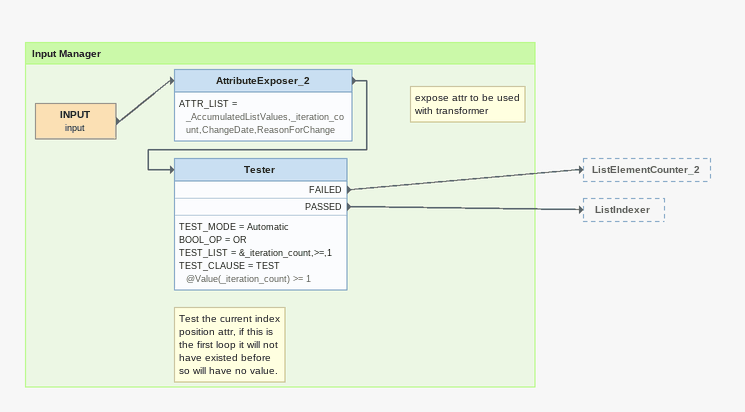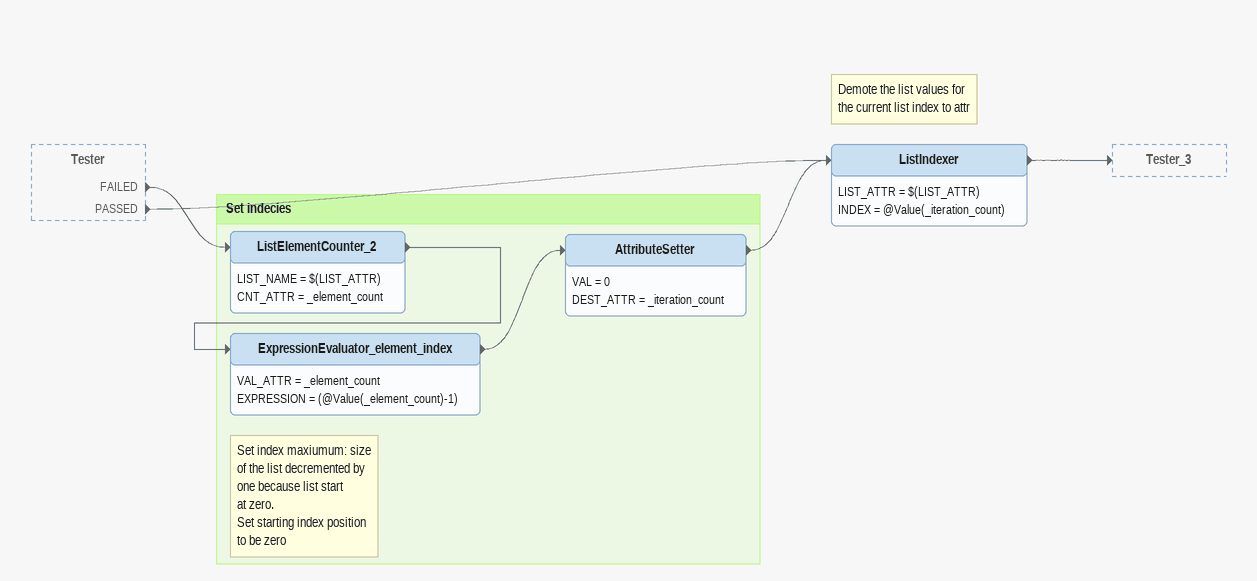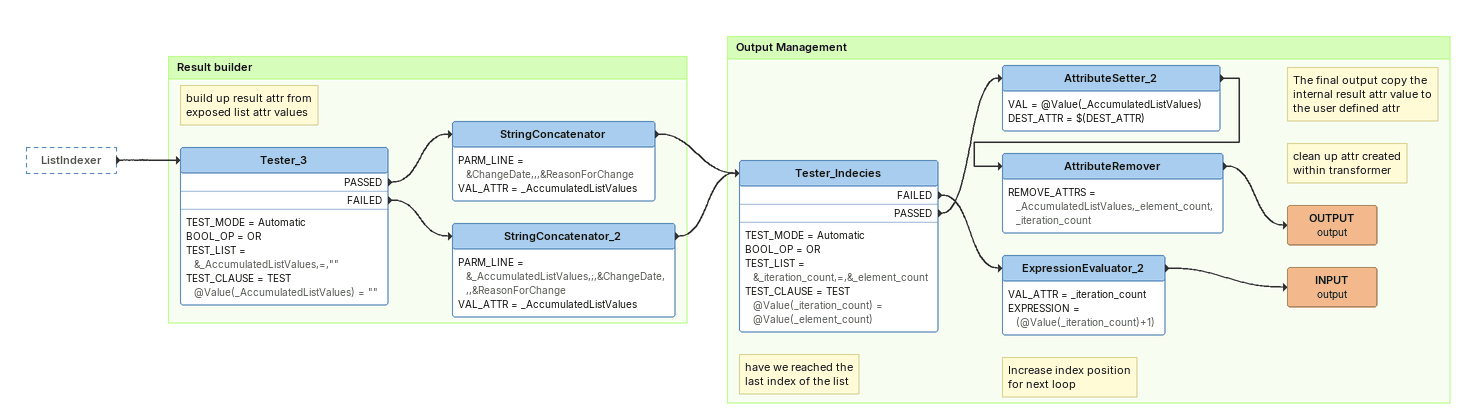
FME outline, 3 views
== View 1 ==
Bookmark: Input Manager
INPUT (input)
    -> AttributeExposer_2
Note: expose attr to be used / with transformer
AttributeExposer_2
    ATTR_LIST = _AccumulatedListValues,_iteration_count,ChangeDate,ReasonForChange
    -> Tester
Note: Test the current index / position attr, if this is / the first loop it will not / have existed before / so will have no value.
Tester
    TEST_MODE = Automatic
    BOOL_OP = OR
    TEST_LIST = &_iteration_count,>=,1
    TEST_CLAUSE = TEST @Value(_iteration_count) >= 1
    FAILED -> ListElementCounter_2
    PASSED -> ListIndexer

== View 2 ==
Tester [outside]
    FAILED -> ListElementCounter_2
    PASSED -> ListIndexer
Note: Demote the list values for / the current list index to attr
ListIndexer
    LIST_ATTR = $(LIST_ATTR)
    INDEX = @Value(_iteration_count)
    -> Tester_3

Bookmark: Set indecies
ListElementCounter_2
    LIST_NAME = $(LIST_ATTR)
    CNT_ATTR = _element_count
    -> ExpressionEvaluator_element_index
Note: Set index maxiumum: size / of the list decremented by / one because list start / at zero. / Set starting index position / to be zero
ExpressionEvaluator_element_index
    VAL_ATTR = _element_count
    EXPRESSION = (@Value(_element_count)-1)
    -> AttributeSetter
AttributeSetter
    VAL = 0
    DEST_ATTR = _iteration_count
    -> ListIndexer

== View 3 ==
ListIndexer [outside]
    -> Tester_3

Bookmark: Result builder
Note: build up result attr from / exposed list attr values
Tester_3
    TEST_MODE = Automatic
    BOOL_OP = OR
    TEST_LIST = &_AccumulatedListValues,=,""
    TEST_CLAUSE = TEST @Value(_AccumulatedListValues) = ""
    PASSED -> StringConcatenator
    FAILED -> StringConcatenator_2
StringConcatenator
    PARM_LINE = &ChangeDate,,,&ReasonForChange
    VAL_ATTR = _AccumulatedListValues
    -> Tester_Indecies
StringConcatenator_2
    PARM_LINE = &_AccumulatedListValues,;,&ChangeDate,,,&ReasonForChange
    VAL_ATTR = _AccumulatedListValues
    -> Tester_Indecies

Bookmark: Output Management
Note: have we reached the / last index of the list
Tester_Indecies
    TEST_MODE = Automatic
    BOOL_OP = OR
    TEST_LIST = &_iteration_count,=,&_element_count
    TEST_CLAUSE = TEST @Value(_iteration_count) = @Value(_element_count)
    FAILED -> ExpressionEvaluator_2
    PASSED -> AttributeSetter_2
Note: The final output copy the / internal result attr value to / the user defined attr
AttributeSetter_2
    VAL = @Value(_AccumulatedListValues)
    DEST_ATTR = $(DEST_ATTR)
    -> AttributeRemover
Note: clean up attr created / within transformer
AttributeRemover
    REMOVE_ATTRS = _AccumulatedListValues,_element_count,_iteration_count
    -> OUTPUT (output)
OUTPUT (output)
Note: Increase index position / for next loop
ExpressionEvaluator_2
    VAL_ATTR = _iteration_count
    EXPRESSION = (@Value(_iteration_count)+1)
    -> INPUT (output)
INPUT (output)
